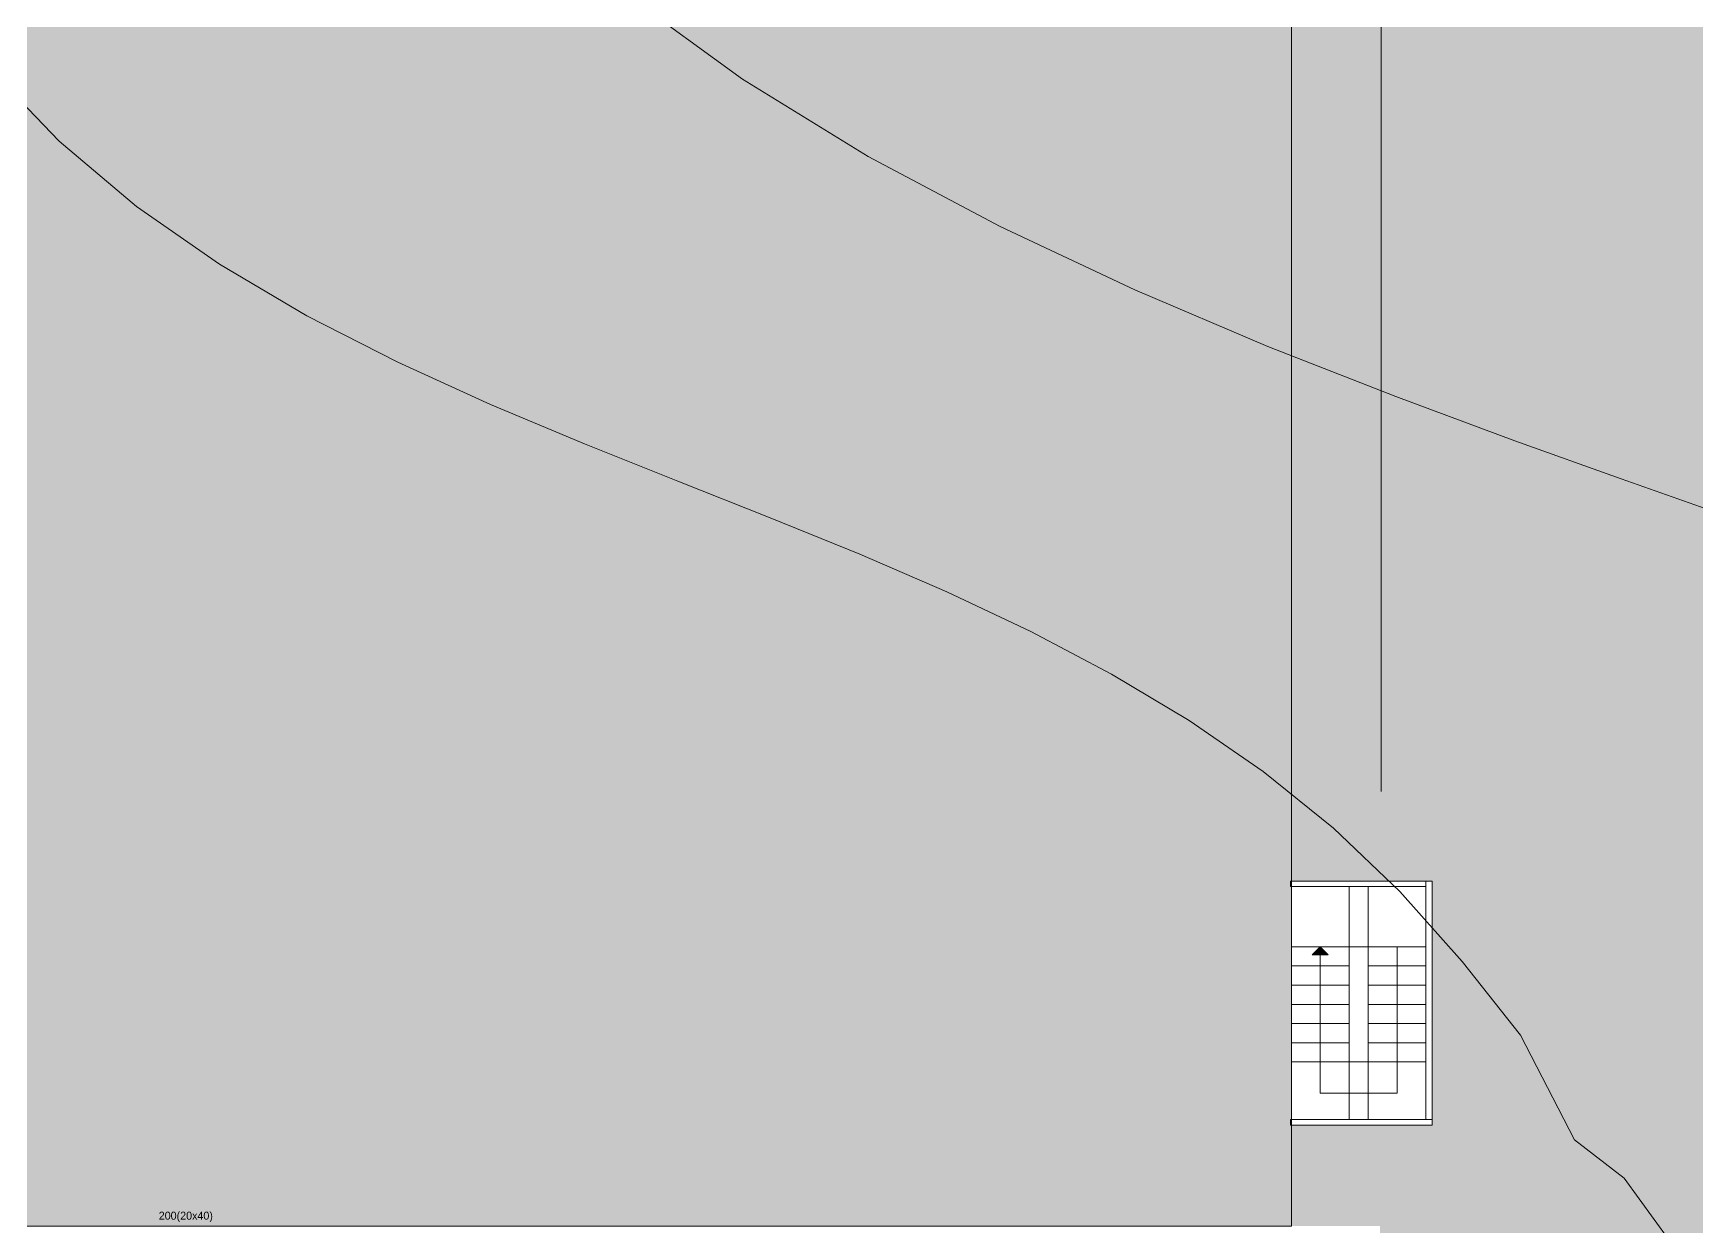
# Model space of a CAD drawing. Header units: millimetres. Extents: x 132836 to 1862386, y -330276 to -143438.
# Drawn here: x 224569 to 250557, y -253406 to -234764 of the extents above; entities that cross this region are included whole.
import ezdxf

# ---------------------------------------------------------------- set-up
doc = ezdxf.new("R2010")
doc.units = ezdxf.units.MM
doc.header["$MEASUREMENT"] = 0
for name, color, linetype in [('ASSIETTE', 7, 'Continuous'), ('Nouveau_CN_01_00', 7, 'Continuous'), ('Nouveau_CN_02_00', 7, 'Continuous'), ('Nouveau_CO-TEXTE', 7, 'Continuous'), ('Sols_ Dalles', 7, 'Continuous'), ('Structure - Murs extérieurs', 7, 'Continuous')]:
    doc.layers.add(name, color=color, linetype=linetype)
doc.styles.add('STYLE_GENERE_7', font='')
doc.styles.get('STYLE_GENERE_7').set_extended_font_data('Tempus Sans ITC')

# ---------------------------------------------------------------- blocks, each defined once
blk = doc.blocks.new('Ligne_25_1', base_point=(244673, -251318))
at = {"layer": 'Structure - Murs extérieurs', "linetype": 'Continuous', "lineweight": 5, "true_color": 0x990000}
blk.add_hatch(color=14, dxfattribs=at).paths.add_polyline_path([(244673, -249032), (244548, -249157), (244798, -249157)])
at = {"layer": 'Structure - Murs extérieurs', "color": 14, "linetype": 'Continuous', "lineweight": 5, "true_color": 0x990000}
for p, q in [((244673, -249032), (244548, -249157)), ((244798, -249157), (244548, -249157)), ((244673, -249032), (244798, -249157))]:
    blk.add_line(p, q, dxfattribs=at)
at = {"layer": 'Structure - Murs extérieurs', "color": 8, "linetype": 'Continuous', "lineweight": 5}
blk.add_line((244673, -251318), (244673, -249157), dxfattribs=at)

msp = doc.modelspace()

# ---------------------------------------------------------------- hatches: boundary and pattern name
at = {"linetype": 'Continuous', "lineweight": 0, "true_color": 0x6f6f6f}
h = msp.add_hatch(color=8, dxfattribs=at)
h.paths.add_polyline_path([(141848.442, -275935.042), (141848.442, -295062.571), (269220.821, -293826.868), (269220.821, -270902.734), (268763.049, -270902.734), (254213.6, -271040.575), (254213.6, -163437.635), (153156.2, -163437.635), (153156.2, -271040.575), (153182.962, -271040.57), (153183.146, -272000.514, -0.409427364), (149183.681, -275935.042)])
h.paths.add_polyline_path([(158435.584, -260639.953), (155145.584, -260639.953), (155145.584, -248364.953), (155145.584, -243089.974), (155145.584, -242189.974), (158435.584, -242189.974)], flags=0)
h.paths.add_polyline_path([(196775.042, -260810.571), (196775.042, -222495.57), (186955.542, -222495.57), (186955.542, -218295.57), (196754.55, -218295.57), (196754.55, -208495.57), (196754.55, -204495.57), (193355.542, -204495.57), (193355.542, -201780.57), (193355.542, -195161.535), (195576.034, -195161.535), (195576.034, -189810.571), (217850.068, -189810.571), (217850.068, -262266.885), (245610.045, -262266.885), (245610.045, -253395.571), (245626.034, -253395.571), (246426.034, -253395.571), (247826.034, -253395.571), (247826.034, -248005.571), (247826.034, -246605.571), (245626.034, -246605.571), (245610.045, -246605.571), (245610.045, -171995.57), (212806.28, -171995.57), (161503.433, -171995.57), (161503.433, -193810.571), (161503.433, -230015.57), (161503.433, -260810.571)], flags=0)
h.paths.add_polyline_path([(162737.042, -269433.913, -0.09031866), (162858.773, -268727.623, -0.201448728), (163912.639, -267592.74, -0.104211445), (164718.006, -267415.055), (165317.979, -267409.371, -0.104044608), (166125.354, -267571.244, -0.238255457), (167284.257, -268953.318, -0.055188622), (167336.836, -269390.334), (167338.931, -269611.438), (167351.046, -270890.267), (167092.583, -271892.761, -0.267949192), (165370.083, -272909.124), (164770.11, -272914.808, -0.193717464), (163379.252, -272370.185, -0.070568756), (163028.663, -271931.262, -0.131652498), (162751.253, -270933.845)], flags=0)
h.paths.add_polyline_path([(173316.986, -273599.031), (173316.986, -273452.052), (173330.488, -267377.824, -0.380556701), (175316.986, -265609.826), (175394.714, -265609.826), (175394.714, -270609.826), (190394.714, -270609.826), (190394.714, -265609.826), (195356.191, -265609.826, -0.414213562), (196856.191, -267109.826), (196856.191, -273660.699, -0.345501612), (195137.285, -275433.432), (175327.752, -275599.002, -0.415791099)], flags=0)
h.paths.add_polyline_path([(205510.093, -271504.083, -0.134473934), (205230.948, -270484.937), (205230.948, -268984.937, -0.414213562), (207230.948, -266984.937), (207830.948, -266984.937, -0.414213562), (209830.948, -268984.937), (209830.948, -270484.937, -0.128820346), (209574.03, -271465.581, -0.270936291), (207830.948, -272484.937), (207230.948, -272484.937, -0.264979997)], flags=0)
h.paths.add_polyline_path([(217862.687, -273329.325), (217869.949, -267730.336, -0.098561509), (218100.718, -266943.721), (218117.681, -266951.545, -0.258849002), (219955.479, -265605.827), (219953.141, -265587.294), (220637.569, -265587.294), (220637.569, -265687.294), (220637.569, -270687.294), (250537.569, -270687.294), (250537.569, -265687.294), (252208.004, -265687.294), (254186.294, -265687.294), (254186.294, -267687.294), (254186.294, -271062.255, 0.001345761), (254186.323, -271073.021), (254197.209, -273095.233, -0.414213562), (252208.004, -275105.97), (243484.534, -275105.97, -0.005188955), (243431.438, -275116.103), (235447.992, -275196.191), (220071.012, -275253.24, -0.386553331), (217873.089, -273475.385, -0.025189219)], flags=0)
at = {"layer": 'Sols_ Dalles', "linetype": 'Continuous', "lineweight": 0, "true_color": 0x2e271c}
msp.add_hatch(color=250, dxfattribs=at).paths.add_polyline_path([(161503.433, -171995.57), (161503.433, -230015.57), (161503.433, -260810.571), (196775.042, -260810.571), (196775.042, -260795.571), (196775.042, -258649.982), (196775.042, -258010.558), (196775.042, -222495.57), (186955.542, -222495.57), (186955.542, -218295.57), (196754.55, -218295.57), (196754.55, -204495.57), (193355.542, -204495.57), (193355.542, -201780.57), (193355.542, -195161.535), (195576.034, -195161.535), (195576.034, -189810.571), (217805.542, -189810.571), (217805.542, -253395.57), (217805.542, -253415.571), (219205.542, -253415.571), (219205.542, -253395.57), (219205.542, -188410.571), (191955.542, -188410.571), (191955.542, -190035.076), (194140.476, -190023.061), (194160.967, -193749.52), (191976.034, -193761.535), (191955.542, -200380.57), (191955.542, -205895.57), (195354.55, -205895.57), (195354.55, -216895.57), (185555.542, -216895.57), (185555.542, -223895.57), (195354.55, -223895.57), (195354.55, -258649.982), (195354.55, -259410.571), (163990.222, -259410.571), (162860.681, -259410.571), (162860.681, -231415.57), (162860.681, -173395.57), (244226.034, -173395.57), (244226.034, -248005.571), (245626.034, -248005.571), (246426.034, -248005.571), (246426.034, -251817.03), (245610.045, -251817.03), (244211.034, -251817.03), (244211.034, -253395.571), (246426.034, -253395.571), (247826.034, -253395.571), (247826.034, -248005.571), (247826.034, -246605.571), (245626.034, -246605.571), (245626.034, -171995.57)])
at = {"layer": 'Sols_ Dalles', "linetype": 'Continuous', "lineweight": 0, "true_color": 0x102f29}
msp.add_hatch(color=118, dxfattribs=at).paths.add_polyline_path([(219225.542, -173395.57), (219225.542, -253395.571), (244226.034, -253395.571), (244226.034, -173395.57)])

# ---------------------------------------------------------------- linework, layer by layer
at = {"layer": 'ASSIETTE', "color": 7, "linetype": 'Continuous', "lineweight": 5}
for p, q in [((245126.034, -249032.03), (245126.034, -248090.571)), ((245426.034, -249032.03), (245426.034, -248090.571)), ((245126.034, -249032.03), (244226.034, -249032.03)), ((245126.034, -249032.03), (245426.034, -249032.03)), ((245126.034, -250832.03), (245126.034, -249032.03)), ((245426.034, -249032.03), (245426.034, -250832.03)), ((245426.034, -249032.03), (246326.034, -249032.03)), ((245126.034, -249332.03), (244226.034, -249332.03)), ((245426.034, -249332.03), (246326.034, -249332.03)), ((245126.034, -249632.03), (244226.034, -249632.03)), ((245426.034, -249632.03), (246326.034, -249632.03)), ((245126.034, -249932.03), (244226.034, -249932.03)), ((245426.034, -249932.03), (246326.034, -249932.03)), ((245126.034, -250232.03), (244226.034, -250232.03)), ((245426.034, -250232.03), (246326.034, -250232.03)), ((245126.034, -250532.03), (244226.034, -250532.03)), ((245426.034, -250532.03), (246326.034, -250532.03)), ((245126.034, -250832.03), (244226.034, -250832.03)), ((245426.034, -250832.03), (245126.034, -250832.03)), ((245126.034, -250832.03), (245126.034, -251732.03)), ((245426.034, -250832.03), (245426.034, -251732.03)), ((245426.034, -250832.03), (246326.034, -250832.03))]:
    msp.add_line(p, q, dxfattribs=at)
for points in [[(246326.034, -248005.571), (246326.034, -248090.571), (244211.034, -248090.571), (244211.034, -248005.571)], [(246426.034, -248005.571), (246326.034, -248005.571), (246326.034, -251732.03), (246426.034, -251732.03)], [(246426.034, -251732.03), (246426.034, -251817.03), (244211.034, -251817.03), (244211.034, -251732.03)]]:
    msp.add_lwpolyline(points, close=True, dxfattribs=at)
at = {"layer": 'Nouveau_CN_01_00', "color": 8, "linetype": 'Continuous', "lineweight": 5, "flags": 128}
msp.add_lwpolyline([(223871.731, -235310.523), (224975.229, -236450.749), (226182.134, -237468.007), (227477.868, -238371.311), (228843.915, -239177.308), (230261.753, -239902.644), (231712.864, -240563.967), (233178.728, -241177.924), (234640.825, -241761.162), (236080.636, -242330.327), (237482.267, -242901.666), (238840.325, -243489.816), (240152.045, -244109.015), (241414.657, -244773.501), (242625.397, -245497.511), (243781.496, -246295.282), (244880.189, -247181.051), (245918.707, -248169.056), (246894.396, -249261.337), (247805.052, -250411.152), (248648.582, -252049.559), (249422.893, -252647.619), (250125.893, -253616.392), (250755.488, -254406.937)], dxfattribs=at)
at = {"layer": 'Nouveau_CN_02_00', "color": 8, "linetype": 'Continuous', "lineweight": 5, "flags": 128}
msp.add_lwpolyline([(233839.486, -234162.344), (235647.117, -235482.369), (237612.44, -236687.992), (239675.829, -237782.867), (241777.66, -238770.644), (243858.307, -239654.978), (245858.147, -240439.518), (247717.554, -241127.919), (249376.902, -241723.831), (250791.262, -242222.561), (251974.473, -242586.022), (252955.073, -242767.783), (253761.595, -242721.412), (254199.193, -242508.938)], dxfattribs=at)
at = {"layer": 'Sols_ Dalles', "color": 250, "linetype": 'Continuous', "lineweight": 5, "true_color": 0x1f1f1f}
msp.add_lwpolyline([(245626.034, -246605.571), (245626.034, -171995.57), (161503.433, -171995.57), (161503.433, -230015.57), (161503.433, -260810.571), (196775.042, -260810.571), (196775.042, -260795.571), (196775.042, -258649.982), (196775.042, -258010.558), (196775.042, -222495.57), (186955.542, -222495.57), (186955.542, -218295.57), (196754.55, -218295.57), (196754.55, -204495.57), (193355.542, -204495.57), (193355.542, -201780.57), (193355.542, -195161.535)], dxfattribs=at)
msp.add_lwpolyline([(219225.542, -173395.57), (219225.542, -253395.571), (244226.034, -253395.571), (244226.034, -173395.57)], close=True, dxfattribs=at)
at = {"layer": 'Structure - Murs extérieurs', "color": 8, "linetype": 'Continuous', "lineweight": 5}
for p, q in [((245876.034, -249032.03), (245876.034, -251318.241)), ((245876.034, -251318.241), (244673.037, -251318.241))]:
    msp.add_line(p, q, dxfattribs=at)

# ---------------------------------------------------------------- block references
msp.add_blockref('Ligne_25_1', (244673.037, -251318.241), dxfattribs=at)

# ---------------------------------------------------------------- texts
at = {"layer": 'Nouveau_CO-TEXTE', "color": 7, "linetype": 'Continuous', "lineweight": 5, "insert": (226529.135, -253170.671), "char_height": 125, "attachment_point": 1, "style": 'STYLE_GENERE_7'}
msp.add_mtext('\\A1;{\\pql;\\fTempus Sans ITC|b0|i0|c0|p82;200(20x40)}', dxfattribs=at)

doc.saveas('drawing.dxf')
